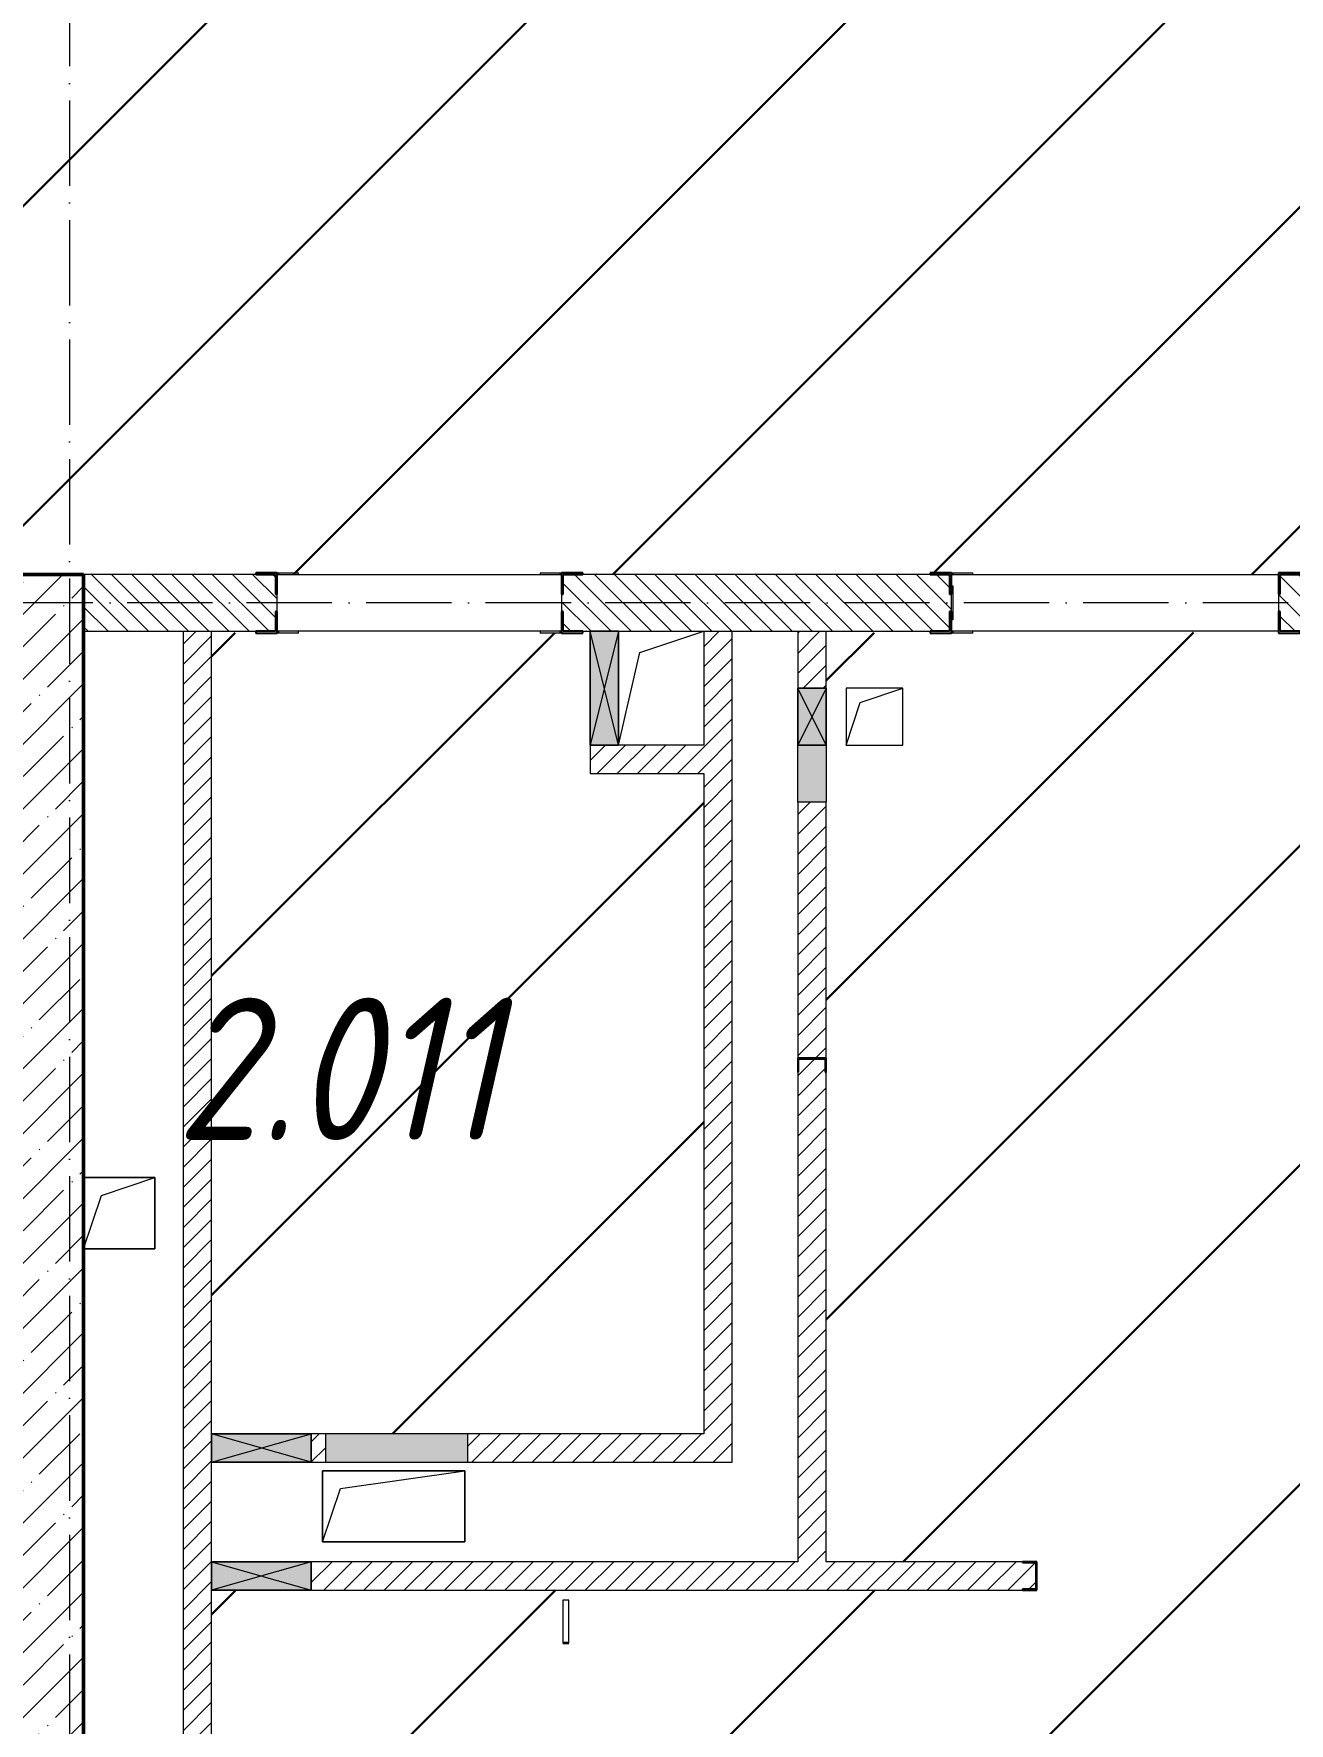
# Model space of a CAD drawing. Header units: millimetres. Extents: x -17017 to 628417, y -109036 to 199237.
# Drawn here: x 529693 to 534105, y 149928 to 155865 of the extents above; entities that cross this region are included whole.
import ezdxf

# ---------------------------------------------------------------- set-up
doc = ezdxf.new("R2010")
doc.units = ezdxf.units.MM
doc.linetypes.add('50_200_ШТРИХ_1Т_ш5_п1_п1_', pattern=[700, 500, -100, 0, -100])
for name, color, linetype, lineweight in [('3.1) ЖБ окна 1.2 м', 102, 'Continuous', 30), ('A-DETL-GENF-OTLN', 7, 'Continuous', 9), ('A-DOOR-OPNG-MCUT', 7, 'Continuous', 35), ('A-FLOR-____-OTLN', 7, 'Continuous', 9), ('A-GENM-____-MCUT', 7, 'Continuous', 25), ('A-GENM-____-OTLN', 7, 'Continuous', 9), ('A-GENM-____-OTLN-1', 7, 'Continuous', 25), ('A-GLAZ-____-OTLN', 7, 'Continuous', 9), ('A-WALL-____-MCUT', 7, 'Continuous', 13), ('A-WALL-____-MCUT-2', 7, 'Continuous', 50), ('A-WALL-____-PATT-1', 7, 'Continuous', 9), ('A-WALL-FNSH-MCUT-1', 7, 'Continuous', 9), ('I-WALL-____-OTLN', 7, 'Continuous', 9), ('S-GRID-____-OTLN-1', 7, '50_200_ШТРИХ_1Т_ш5_п1_п1_', 9), ('Марки помещений', 7, 'Continuous', 9), ('стяжа', 7, 'Continuous', 30)]:
    doc.layers.add(name, color=color, linetype=linetype, lineweight=lineweight)
doc.layers.add('A-DOOR-____-OTLN-1', color=7, linetype='Continuous', lineweight=9, true_color=0xffffff)
doc.styles.add('ISOCPEUR_I_2', font='isocpeui.ttf', dxfattribs={"width": 0.85, "height": 2.3})
pattern_1 = [(45, (516567.8, 90784.41), (-35.35534, 35.35534), [])]
pattern_2 = [(45, (473308.1, 27070.75), (-561.266, 561.266), [])]

# ---------------------------------------------------------------- blocks, each defined once
blk = doc.blocks.new('DOR_ДУ_распашная__1Ст_Прямоугольная_ШЕР - Вн_650х2100h_Кабинки С_у-18405741-АР1_План отверстий 2 этажа в осях 1-64_Ю-ЯЯ')
at = {"layer": 'A-DOOR-OPNG-MCUT'}
for p, q in [((-325, -10), (-325, 10)), ((325, 10), (325, -10))]:
    blk.add_line(p, q, dxfattribs=at)
blk = doc.blocks.new('154_Стойка_СКБ_Уголок - СМ-2180_200-28268025-АР1_План отверстий 2 этажа в осях 1-64_Ю-ЯЯ')
at = {"layer": 'A-GENM-____-MCUT'}
for p, q in [((125, 156), (125, 81)), ((200, 156), (125, 156)), ((131, 81), (131, 150)), ((131, 150), (200, 150)), ((200, 150), (200, 156)), ((125, 81), (131, 81)), ((131, 19), (125, 19)), ((125, 19), (125, -56)), ((131, -50), (131, 19)), ((125, -56), (200, -56)), ((200, -50), (131, -50)), ((200, -56), (200, -50))]:
    blk.add_line(p, q, dxfattribs=at)
blk = doc.blocks.new('Стойка_Влож_Полоса боковая - Полоса-28213942-АР1_План отверстий 2 этажа в осях 1-64_Ю-ЯЯ')
at = {"layer": 'A-GENM-____-OTLN'}
for p, q in [((-5, 60), (0, 60)), ((-5, -60), (-5, 60)), ((0, -60), (-5, -60))]:
    blk.add_line(p, q, dxfattribs=at)
blk = doc.blocks.new('Стойка_Влож_Уголок_Опорный - Уголок-28213941-АР1_План отверстий 2 этажа в осях 1-64_Ю-ЯЯ')
at = {"layer": 'A-GENM-____-OTLN'}
for p, q in [((-212, -6), (-212, 0)), ((0, 0), (0, -6)), ((-212, -75), (-212, -6)), ((-212, -6), (-206, -6)), ((-6, -6), (0, -6)), ((0, -6), (0, -75)), ((-212, -75), (-206, -75)), ((-6, -75), (0, -75))]:
    blk.add_line(p, q, dxfattribs=at)
blk = doc.blocks.new('Фахверк_СКБ_Уголок - 200_3960_зеркало-28268689-АР1_План отверстий 2 этажа в осях 1-64_Ю-ЯЯ')
at = {"layer": 'A-GENM-____-MCUT'}
for p, q in [((200, 156), (125, 156)), ((125, 156), (125, 81)), ((131, 81), (131, 150)), ((131, 150), (200, 150)), ((200, 150), (200, 156)), ((125, 81), (131, 81)), ((131, 19), (125, 19)), ((125, 19), (125, -56)), ((131, -50), (131, 19)), ((125, -56), (200, -56)), ((200, -50), (131, -50)), ((200, -56), (200, -50))]:
    blk.add_line(p, q, dxfattribs=at)
blk = doc.blocks.new('154_Фахверк_СКБ_Швеллер - Тип_100_3960-28331862-АР1_План отверстий 2 этажа в осях 1-64_Ю-ЯЯ')
at = {"layer": 'A-GENM-____-MCUT'}
for p, q in [((175, 50), (125, 50)), ((125, 50), (125, -50)), ((128, 47), (175, 47)), ((128, -47), (128, 47)), ((175, 47), (175, 50)), ((125, -50), (175, -50)), ((175, -47), (128, -47)), ((175, -50), (175, -47))]:
    blk.add_line(p, q, dxfattribs=at)
blk = doc.blocks.new('AR_Отверстие Ниша - Лючок-32401897-АР1_План отверстий 2 этажа в осях 1-64_Ю-ЯЯ')
at = {"layer": 'A-GLAZ-____-OTLN'}
blk.add_hatch(color=256, dxfattribs=at).paths.add_polyline_path([(250, -50), (250, 50), (-250, 50), (-250, -50), (-158, -50)], flags=0)
for p, q in [((250, 50), (-250, 50)), ((-250, 50), (-250, -50)), ((250, -50), (250, 50)), ((-250, -50), (250, -50))]:
    blk.add_line(p, q, dxfattribs=at)
blk = doc.blocks.new('AR_Отверстие Ниша - Лючок-32402520-АР1_План отверстий 2 этажа в осях 1-64_Ю-ЯЯ')
at = {"layer": 'A-GLAZ-____-OTLN'}
blk.add_hatch(color=256, dxfattribs=at).paths.add_polyline_path([(100, 50), (-100, 50), (-100, -50), (100, -50), (100, 32.3)], flags=0)
for p, q in [((-100, 50), (100, 50)), ((100, 50), (100, -50)), ((100, -50), (-100, -50))]:
    blk.add_line(p, q, dxfattribs=at)
blk = doc.blocks.new('AR_Отверстие прямоугольное _в стене_ - AR_Отверстие прямоугольное _в стене__ВК-32402489-АР1_План отверстий 2 этажа в осях 1-64_Ю-ЯЯ')
at = {"layer": 'A-GLAZ-____-OTLN'}
blk.add_hatch(color=256, dxfattribs=at).paths.add_polyline_path([(100, 50), (-100, 50), (-100, -50), (100, -50), (100, 32.3)], flags=0)
at = {"layer": 'A-DETL-GENF-OTLN'}
for p, q in [((-100, -50), (-100, 50)), ((-100, 50), (100, 50)), ((100, 50), (-100, -50)), ((-100, 50), (100, -50)), ((100, 50), (-100, 50)), ((-100, 50), (-100, -50)), ((100, 50), (100, -50)), ((100, -50), (100, 50)), ((100, -50), (-100, -50)), ((-100, -50), (100, -50))]:
    blk.add_line(p, q, dxfattribs=at)
blk = doc.blocks.new('AR_Отверстие прямоугольное _в плите_ - AR_Отверстие прямоугольное _в плите_-30458064-АР1_План отверстий 2 этажа в осях 1-64_Ю-ЯЯ')
at = {"layer": 'A-GENM-____-OTLN'}
for p, q in [((125, 125), (-125, 125)), ((-62.5, 62.5), (125, 125)), ((125, -125), (125, 125)), ((-125, -125), (-62.5, 62.5)), ((-125, -125), (125, -125))]:
    blk.add_line(p, q, dxfattribs=at)
blk = doc.blocks.new('AR_Отверстие прямоугольное _в плите_ - AR_Отверстие прямоугольное _в плите_-30459257-АР1_План отверстий 2 этажа в осях 1-64_Ю-ЯЯ')
at = {"layer": 'A-GENM-____-OTLN'}
for p, q in [((250, 125), (-250, 125)), ((-250, 125), (-250, -125)), ((-187.5, 62.5), (250, 125)), ((250, -125), (250, 125)), ((-250, -125), (-187.5, 62.5)), ((-250, -125), (250, -125))]:
    blk.add_line(p, q, dxfattribs=at)
blk = doc.blocks.new('AR_Отверстие прямоугольное _в плите_ - AR_Отверстие прямоугольное _в плите_-30459207-АР1_План отверстий 2 этажа в осях 1-64_Ю-ЯЯ')
at = {"layer": 'A-GENM-____-OTLN'}
for p, q in [((100, 100), (-100, 100)), ((-100, 100), (-100, -100)), ((-50, 50), (100, 100)), ((100, -100), (100, 100)), ((-100, -100), (-50, 50)), ((-100, -100), (100, -100))]:
    blk.add_line(p, q, dxfattribs=at)
blk = doc.blocks.new('AR_Отверстие прямоугольное _в плите_ - AR_Отверстие прямоугольное _в плите_-30552629-АР1_План отверстий 2 этажа в осях 1-64_Ю-ЯЯ')
at = {"layer": 'A-GENM-____-OTLN'}
for p, q in [((-75, 125), (150, 200)), ((-150, -200), (-75, 125))]:
    blk.add_line(p, q, dxfattribs=at)
blk = doc.blocks.new('AR_Отверстие прямоугольное _в стене__БезПР - AR_Отверстие прямоугольное _в стене__БезПР-36788626-АР1_План отверстий 2 этажа в осях 1-64_Ю-ЯЯ')
at = {"layer": 'A-GLAZ-____-OTLN'}
blk.add_hatch(color=256, dxfattribs=at).paths.add_polyline_path([(200, -50), (200, 50), (-200, 50), (-200, -50)], flags=0)
at = {"layer": 'A-DETL-GENF-OTLN'}
for p, q in [((-200, -50), (-200, 50)), ((-200, 50), (200, 50)), ((200, 50), (-200, -50)), ((-200, 50), (200, -50)), ((200, 50), (-200, 50)), ((-200, 50), (-200, -50)), ((200, 50), (200, -50)), ((200, -50), (200, 50)), ((200, -50), (-200, -50)), ((-200, -50), (200, -50))]:
    blk.add_line(p, q, dxfattribs=at)
at = {"layer": 'A-GLAZ-____-OTLN'}
blk.add_line((200, 50), (-200, 50), dxfattribs=at)
blk = doc.blocks.new('AR_Отверстие прямоугольное _в стене__БезПР - AR_Отверстие прямоугольное _в стене__БезПР-36427791-АР1_План отверстий 2 этажа в осях 1-64_Ю-ЯЯ')
at = {"layer": 'A-GLAZ-____-OTLN'}
blk.add_hatch(color=256, dxfattribs=at).paths.add_polyline_path([(-175, 50), (-175, -50), (175, -50), (175, 50)], flags=0)
at = {"layer": 'A-DETL-GENF-OTLN'}
for p, q in [((-175, -50), (-175, 50)), ((-175, 50), (175, 50)), ((175, 50), (-175, -50)), ((-175, 50), (175, -50)), ((175, 50), (-175, 50)), ((-175, 50), (-175, -50)), ((175, 50), (175, -50)), ((175, -50), (175, 50)), ((175, -50), (-175, -50)), ((-175, -50), (175, -50))]:
    blk.add_line(p, q, dxfattribs=at)
at = {"layer": 'A-GLAZ-____-OTLN'}
blk.add_line((175, 50), (-175, 50), dxfattribs=at)
blk = doc.blocks.new('2этаж')
at = {"layer": 'S-GRID-____-OTLN-1', "color": 251, "ltscale": 0.6, "true_color": 0x636466}
for p, q in [((-2341.7, 549908.8), (-2341.7, 511907.5)), ((88482.7, 522097), (-20260.4, 522097))]:
    blk.add_line(p, q, dxfattribs=at)

msp = doc.modelspace()

# ---------------------------------------------------------------- hatches: boundary and pattern name
at = {"layer": 'A-WALL-____-PATT-1'}
h = msp.add_hatch(dxfattribs=at)
h.set_pattern_fill('FP_13', color=256, style=0, pattern_type=2)
h.set_pattern_definition([(45, (516567.8, 90784.41), (-114.04925, 114.04925), []), (45, (516681.85, 90784.41), (-114.04925, 114.04925), [201.612, -40.322, 3.353, -36.97])])
h.paths.add_polyline_path([(529617.8, 146465.5), (529867.8, 146465.5), (529867.8, 153965.5), (529617.8, 153965.5), (529617.8, 148009)], flags=0)
h = msp.add_hatch(dxfattribs=at)
h.set_pattern_fill('FP_6', color=256, style=0, pattern_type=2)
h.set_pattern_definition([(135, (516567.8, 90784.41), (-35.35534, -35.35534), [])])
h.paths.add_polyline_path([(534142.8, 153765.5), (534267.8, 153765.5), (534267.8, 153965.5), (534073.8, 153965.5), (534073.8, 153896.5), (534067.8, 153896.5), (534067.8, 153834.5), (534073.8, 153834.5), (534073.8, 153765.5)], flags=0)
h.paths.add_polyline_path([(530317.8, 153765.5), (530541.8, 153765.5), (530541.8, 153834.5), (530547.8, 153834.5), (530547.8, 153896.5), (530541.8, 153896.5), (530541.8, 153965.5), (529867.8, 153965.5), (529867.8, 153765.5), (530217.8, 153765.5)], flags=0)
h.paths.add_polyline_path([(532147.8, 153765.5), (532911.8, 153765.5), (532911.8, 153834.5), (532917.8, 153834.5), (532917.8, 153896.5), (532911.8, 153896.5), (532911.8, 153965.5), (531553.8, 153965.5), (531553.8, 153896.5), (531547.8, 153896.5), (531547.8, 153834.5), (531553.8, 153834.5), (531553.8, 153765.5), (532047.8, 153765.5)], flags=0)
h = msp.add_hatch(dxfattribs=at)
h.set_pattern_fill('FP_5', color=256, style=0, pattern_type=2)
h.set_pattern_definition(pattern_1)
h.paths.add_polyline_path([(530317.8, 146215.5), (530317.8, 146995.5), (530217.8, 146995.5), (530217.8, 146215.5)], flags=0)
h.paths.add_polyline_path([(530217.8, 147295.5), (530317.8, 147295.5), (530317.8, 148245.5), (530314.8, 148245.5), (530314.8, 148292.5), (530220.8, 148292.5), (530220.8, 148245.5), (530217.8, 148245.5), (530217.8, 148009)], flags=0)
h.paths.add_polyline_path([(530267.6, 148295.5), (530317.8, 148295.5), (530317.8, 148840.5), (530217.8, 148840.5), (530217.8, 148295.5), (530220.8, 148295.5)], flags=0)
h.paths.add_polyline_path([(530285.4, 149040.5), (530317.8, 149040.5), (530317.8, 153765.5), (530217.8, 153765.5), (530217.8, 149040.5)], flags=0)
h = msp.add_hatch(dxfattribs=at)
h.set_pattern_fill('FP_5', color=256, style=0, pattern_type=2)
h.set_pattern_definition(pattern_1)
h.paths.add_polyline_path([(532047.8, 150945.5), (532147.8, 150945.5), (532147.8, 153765.5), (532047.8, 153765.5), (532047.8, 151237.8)], flags=0)
h = msp.add_hatch(dxfattribs=at)
h.set_pattern_fill('FP_5', color=256, style=0, pattern_type=2)
h.set_pattern_definition(pattern_1)
h.paths.add_polyline_path([(532477.8, 150495.5), (532477.8, 152215.5), (532474.8, 152215.5), (532474.8, 152262.5), (532380.8, 152262.5), (532380.8, 152215.5), (532377.8, 152215.5), (532377.8, 150495.5), (532460.1, 150495.5)], flags=0)
h.paths.add_polyline_path([(532460.1, 152265.5), (532477.8, 152265.5), (532477.8, 153165.5), (532377.8, 153165.5), (532377.8, 152265.5), (532380.8, 152265.5)], flags=0)
h.paths.add_polyline_path([(532477.8, 153565.5), (532477.8, 153765.5), (532377.8, 153765.5), (532377.8, 153565.5), (532460.1, 153565.5)], flags=0)
h = msp.add_hatch(dxfattribs=at)
h.set_pattern_fill('FP_5', color=256, style=0, pattern_type=2)
h.set_pattern_definition(pattern_1)
h.paths.add_polyline_path([(531747.8, 153265.5), (531747.8, 153365.5), (531647.8, 153365.5), (531647.8, 153265.5)], flags=0)
h = msp.add_hatch(dxfattribs=at)
h.set_pattern_fill('FP_5', color=256, style=0, pattern_type=2)
h.set_pattern_definition(pattern_1)
h.paths.add_polyline_path([(532047.8, 153265.5), (532047.8, 153365.5), (531747.8, 153365.5), (531747.8, 153265.5)], flags=0)
h = msp.add_hatch(dxfattribs=at)
h.set_pattern_fill('FP_5', color=256, style=0, pattern_type=2)
h.set_pattern_definition(pattern_1)
h.paths.add_polyline_path([(530692.6, 150845.5), (530717.8, 150845.5), (530717.8, 150945.5), (530667.8, 150945.5), (530667.8, 150845.5)], flags=0)
h.paths.add_polyline_path([(531217.8, 150845.5), (532147.8, 150845.5), (532147.8, 150945.5), (531217.8, 150945.5), (531217.8, 150897.5)], flags=0)
h = msp.add_hatch(dxfattribs=at)
h.set_pattern_fill('FP_5', color=256, style=0, pattern_type=2)
h.set_pattern_definition(pattern_1)
h.paths.add_polyline_path([(530692.6, 150395.5), (533167.8, 150395.5), (533167.8, 150398.5), (533214.8, 150398.5), (533214.8, 150492.5), (533167.8, 150492.5), (533167.8, 150495.5), (530667.8, 150495.5), (530667.8, 150395.5)], flags=0)
at = {"layer": 'стяжа'}
h = msp.add_hatch(dxfattribs=at)
h.set_pattern_fill('ANSI31', color=5, scale=250)
h.set_pattern_definition(pattern_2)
h.paths.add_polyline_path([(522117.8, 167415.5), (523943.5, 167415.5), (523943.5, 157815.5), (522117.8, 157815.5)])
h.paths.add_polyline_path([(519017.8, 157815.5), (524167.8, 157815.5), (524167.8, 152815.5), (519017.8, 152815.5)])
h.paths.add_polyline_path([(561767.8, 158315.5), (524167.8, 158315.5), (524167.8, 153965.5), (561767.8, 153965.5)])
h = msp.add_hatch(dxfattribs=at)
h.set_pattern_fill('ANSI31', color=5, scale=250)
h.set_pattern_definition(pattern_2)
h.paths.add_polyline_path([(518817.8, 155190.5), (518811.8, 155190.5), (518811.8, 155265.5), (518811.8, 155271.5), (518811.8, 155340.5), (518817.8, 155565.5), (518817.8, 155865.5), (518817.8, 156340.5), (518811.8, 156340.5), (518811.8, 156409.5), (518811.8, 156415.5), (518811.8, 156490.5), (518817.8, 157865.5), (518517.8, 157865.5), (518017.8, 157865.5), (518017.8, 157965.5), (518017.8, 158215.5), (517918.9, 158215.5), (517918.9, 158015.5), (517818.9, 158015.5), (517818.9, 158215.5), (514617.8, 158215.5), (514617.8, 157965.5), (514467.8, 157965.5), (514467.8, 157665.5), (514373.8, 157665.5), (514373.8, 157565.5), (514367.8, 155765.5), (514373.8, 155765.5), (514373.8, 155690.5), (514370.6, 155165.5), (514467.8, 155165.5), (514467.8, 154965.5), (514367.8, 154965.5), (514367.8, 154690.5), (514373.8, 154690.5), (514373.8, 154615.5), (514367.8, 152815.5), (514617.8, 152815.5), (518817.8, 152815.5)])
h.paths.add_polyline_path([(521467.8, 150165.5), (521467.8, 151065.5), (521467.8, 151365.5), (521467.8, 151665.5), (521467.8, 152615.5), (521092.8, 152615.5), (521092.8, 152609.5), (521017.8, 152609.5), (519317.8, 152611), (519317.8, 152609.5), (519242.8, 152609.5), (514617.8, 152615.5), (514617.8, 152315.5), (514468.8, 152315.5), (514467.8, 152315.1), (514467.8, 152115.1), (514367.8, 152115.1), (514367.8, 151840.5), (514373.8, 151840.5), (514373.8, 151765.5), (514367.8, 149965.5), (514617.8, 149965.5), (514617.8, 149465.5), (514468.8, 149465.5), (514467.8, 149465.1), (514467.8, 149265.1), (514367.8, 149265.1), (514367.8, 148840.5), (514373.8, 148840.5), (514373.8, 148765.5), (514367.8, 146965.5), (514373.8, 146965.5), (514373.8, 146890.5), (514367.8, 146465.5), (514617.8, 146465.5), (514617.8, 146215.5), (518967.8, 146215.5), (518967.8, 148815.5), (518967.8, 148865.5), (519067.8, 148865.5), (519067.8, 148815.5), (519067.8, 146215.5), (521717.8, 146215.5), (521717.8, 148665.5), (521467.8, 148665.5), (521467.8, 148765.5), (521467.8, 148815.5), (521467.8, 149315.5)])
h.paths.add_polyline_path([(534417.8, 149890.5), (534411.8, 149890.5), (534411.8, 149965.5), (534417.8, 153465.5), (534267.8, 153465.5), (534267.8, 153765.5), (534142.8, 153765.5), (534142.8, 153759.5), (534067.8, 153759.5), (532992.8, 153765.1), (532992.8, 153759.5), (532923.8, 153759.5), (532917.8, 153759.5), (532842.8, 153759.5), (532477.8, 153761.5), (532477.8, 153565.5), (532477.8, 153365.5), (532477.8, 153165.5), (532477.8, 152265.5), (532477.8, 152215.5), (532477.8, 150495.5), (533167.8, 150495.5), (533217.8, 150495.5), (533217.8, 150395.5), (533167.8, 150395.5), (530667.8, 150395.5), (530317.8, 150395.5), (530317.8, 149040.5), (530317.8, 148840.5), (530317.8, 148295.5), (530317.8, 148245.5), (530317.8, 147319.5), (530323.8, 147319.5), (530323.8, 146971.5), (530317.8, 146215.5), (532842.8, 146215.5), (532842.8, 146221.5), (532917.8, 146221.5), (533917.8, 146215.5), (533917.8, 146221.5), (533992.8, 146221.5), (534067.8, 146219.8), (534067.8, 146315.5), (534267.8, 146315.5), (534267.8, 146465.5), (534417.8, 146465.5)])
h.paths.add_polyline_path([(531937.8, 148515.5), (531937.8, 148315.5), (531737.8, 148315.5), (531737.8, 148515.5)], flags=16)
h.paths.add_polyline_path([(531572.8, 149240.5), (531552.8, 149240.5), (531552.8, 149390.5), (530352.8, 149390.5), (530352.8, 149410.5), (531552.8, 149410.5), (531552.8, 149560.5), (531572.8, 149560.5)], flags=16)
h.paths.add_polyline_path([(531572.8, 148590.5), (531572.8, 148270.5), (531552.8, 148270.5), (531552.8, 148420.5), (530352.8, 148420.5), (530352.8, 148440.5), (531552.8, 148440.5), (531552.8, 148590.5)], flags=16)
h.paths.add_polyline_path([(531572.8, 150210.5), (531552.8, 150210.5), (531552.8, 150360.5), (531572.8, 150360.5)], flags=16)
h.paths.add_polyline_path([(531572.8, 147620.5), (531572.8, 147300.5), (531552.8, 147300.5), (531552.8, 147450.5), (530352.8, 147450.5), (530352.8, 147470.5), (531552.8, 147470.5), (531552.8, 147620.5)], flags=16)
h.paths.add_polyline_path([(531572.8, 146650.5), (531572.8, 146250.5), (531552.8, 146250.5), (531552.8, 146650.5)], flags=16)
h.paths.add_polyline_path([(532747.8, 153365.5), (532547.8, 153365.5), (532547.8, 153565.5), (532747.8, 153565.5)], flags=16)
h.paths.add_polyline_path([(532047.8, 153265.5), (531647.8, 153265.5), (531647.8, 153365.5), (531647.8, 153759.5), (531547.8, 153759.5), (531541.8, 153759.5), (531472.8, 153759.5), (530622.8, 153765), (530622.8, 153759.5), (530553.8, 153759.5), (530547.8, 153759.5), (530472.8, 153759.5), (530317.8, 153761), (530317.8, 150945.5), (530667.8, 150945.5), (530717.8, 150945.5), (531217.8, 150945.5), (532047.8, 150945.5)], flags=17)
h.paths.add_polyline_path([(541197.8, 153115.5), (540797.8, 153115.5), (540747.8, 153115.5), (540647.8, 153115.5), (540647.8, 153765.5), (540267.8, 153765.5), (540067.8, 153765.5), (539617.8, 153765.5), (539617.8, 153365.5), (539067.8, 153365.5), (538617.8, 153365.5), (537267.8, 153365.5), (537267.8, 153465.5), (537267.8, 153765.5), (536667.8, 153765.5), (535817.8, 153765.5), (535642.8, 153765.5), (535642.8, 153759.5), (535573.8, 153759.5), (535567.8, 153759.5), (535492.8, 153759.5), (535267.8, 153761.3), (535267.8, 153265.5), (534617.8, 153265.5), (534617.8, 149965.5), (534623.8, 149965.5), (534623.8, 149890.5), (534617.8, 146465.5), (534767.8, 146465.5), (534767.8, 146315.5), (534967.8, 146315.5), (534967.8, 146215.5), (535042.8, 146215.5), (535042.8, 146221.5), (535117.8, 146221.5), (536917.8, 146215.5), (536917.8, 146221.5), (536992.8, 146221.5), (537267.8, 146215.5), (537267.8, 146465.5), (537767.8, 146465.5), (537767.8, 146315.5), (537967.8, 146315.5), (537967.8, 146215.5), (538042.8, 146215.5), (538042.8, 146221.5), (538117.8, 146221.5), (539917.8, 146215.5), (539917.8, 146221.5), (539992.8, 146221.5), (541042.8, 146215.5), (541042.8, 146221.5), (541117.8, 146221.5), (542917.8, 146215.5), (542917.8, 146221.5), (542992.8, 146221.5), (543067.8, 146219.8), (543067.8, 146315.5), (543267.8, 146315.5), (543267.8, 146465.5), (543417.8, 146465.5), (543417.8, 149890.5), (543411.8, 149890.5), (543411.8, 149965.5), (543417.2, 153115.5)])
h.paths.add_polyline_path([(551717.8, 153365.5), (551717.8, 153759.5), (551617.8, 153759.5), (551611.8, 153759.5), (551542.8, 153759.5), (550792.8, 153764.9), (550792.8, 153759.5), (550723.8, 153759.5), (550717.8, 153759.5), (550642.8, 153759.5), (550567.8, 153760.1), (550567.8, 153365.5), (549167.8, 153365.5), (549167.8, 153765.5), (548942.8, 153765.5), (548942.8, 153759.5), (548867.8, 153759.5), (548861.8, 153759.5), (548792.8, 153759.5), (548417.8, 153765.5), (547567.8, 153765.5), (547167.8, 153765.5), (547167.8, 153759.5), (547092.8, 153759.5), (546767.8, 153765.5), (546767.8, 153465.5), (546767.8, 153065.5), (543617.8, 153065.5), (543617.8, 149965.5), (543623.8, 149965.5), (543623.8, 149890.5), (543617.8, 146465.5), (543767.8, 146465.5), (543767.8, 146315.5), (543967.8, 146315.5), (543967.8, 146215.5), (544042.8, 146215.5), (544042.8, 146221.5), (544117.8, 146221.5), (545917.8, 146215.5), (545917.8, 146221.5), (545992.8, 146221.5), (546267.8, 146215.5), (546267.8, 146465.5), (546767.8, 146465.5), (546767.8, 146315.5), (546967.8, 146315.5), (546967.8, 146215.5), (547042.8, 146215.5), (547042.8, 146221.5), (547117.8, 146221.5), (548917.8, 146215.5), (548917.8, 146221.5), (548992.8, 146221.5), (550042.8, 146215.5), (550042.8, 146221.5), (550117.8, 146221.5), (551917.8, 146215.5), (551917.8, 146221.5), (551992.8, 146221.5), (552067.8, 146219.8), (552067.8, 146315.5), (552267.8, 146315.5), (552267.8, 146465.5), (552567.8, 146465.5), (552567.8, 149890.5), (552561.8, 149890.5), (552561.8, 149965.5), (552567.6, 153365.5)])
h.paths.add_polyline_path([(561567.8, 153465.5), (561267.8, 153465.5), (561267.8, 153715.5), (560867.8, 153715.5), (559067.8, 153715.5), (558617.8, 153715.5), (558617.8, 153315.5), (558517.8, 153315.5), (558467.8, 153315.5), (558017.8, 153315.5), (557467.8, 153315.5), (557467.8, 153715.5), (556767.8, 153715.5), (556767.8, 153315.5), (556617.8, 153315.5), (556567.8, 153315.5), (556167.8, 153315.5), (555267.8, 153315.5), (555267.8, 153465.5), (555267.8, 153765.5), (554942.8, 153765.5), (554942.8, 153759.5), (554867.8, 153759.5), (554861.8, 153759.5), (554792.8, 153759.5), (554442.8, 153765.5), (553592.8, 153765.5), (553167.8, 153765.5), (553167.8, 153759.5), (553092.8, 153759.5), (552767.8, 153765.5), (552767.8, 153465.5), (552767.8, 149965.5), (552773.8, 149965.5), (552773.8, 149890.5), (552767.8, 146465.5), (552767.8, 146315.5), (552967.8, 146315.5), (552967.8, 146215.5), (553042.8, 146215.5), (553042.8, 146221.5), (553117.8, 146221.5), (554917.8, 146215.5), (554917.8, 146221.5), (554992.8, 146221.5), (555267.8, 146215.5), (555267.8, 146465.5), (555767.8, 146465.5), (555767.8, 146315.5), (555967.8, 146315.5), (555967.8, 146215.5), (556042.8, 146215.5), (556042.8, 146221.5), (556117.8, 146221.5), (557917.8, 146215.5), (557917.8, 146221.5), (557992.8, 146221.5), (559042.8, 146215.5), (559042.8, 146221.5), (559117.8, 146221.5), (560917.8, 146215.5), (560917.8, 146221.5), (560992.8, 146221.5), (561067.8, 146219.8), (561067.8, 146315.5), (561267.8, 146315.5), (561267.8, 146465.5), (561567.8, 146465.5), (561567.8, 149890.5), (561561.8, 149890.5), (561561.8, 149965.5)])
h.paths.add_polyline_path([(570417.8, 151965.5), (570417.8, 152065.5), (570417.8, 152115.5), (570417.8, 152565.5), (570417.8, 153115.5), (566817.8, 153115.5), (566417.8, 153115.5), (566367.8, 153115.5), (566217.8, 153115.5), (566217.8, 153765.5), (565317.8, 153765.5), (565317.8, 153465.5), (564817.8, 153465.5), (564817.8, 153765.5), (564492.8, 153765.5), (564492.8, 153759.5), (564417.8, 153759.5), (564411.8, 153759.5), (564342.8, 153759.5), (564002.8, 153765.5), (563152.8, 153765.5), (562717.8, 153765.5), (562717.8, 153759.5), (562642.8, 153759.5), (562317.8, 153765.5), (562317.8, 153465.5), (562067.8, 153465.5), (562067.8, 146465.5), (562317.8, 146465.5), (562317.8, 146315.5), (562517.8, 146315.5), (562517.8, 146215.5), (562592.8, 146215.5), (562592.8, 146221.5), (562667.8, 146221.5), (564467.8, 146215.5), (564467.8, 146221.5), (564542.8, 146221.5), (564817.8, 146215.5), (564817.8, 146465.5), (565317.8, 146465.5), (565317.8, 146315.5), (565517.8, 146315.5), (565517.8, 146215.5), (565592.8, 146215.5), (565592.8, 146221.5), (565667.8, 146221.5), (567467.8, 146215.5), (567467.8, 146221.5), (567542.8, 146221.5), (568592.8, 146215.5), (568592.8, 146221.5), (568667.8, 146221.5), (570467.8, 146215.5), (570467.8, 146221.5), (570542.8, 146221.5), (570617.8, 146219.8), (570617.8, 146315.5), (570817.8, 146315.5), (570817.8, 146465.5), (570967.8, 146465.5), (570967.8, 149890.5), (570961.8, 149890.5), (570961.8, 149965.5), (570965.2, 151965.5)])
h.paths.add_polyline_path([(579817.8, 153015.5), (579817.8, 153265.5), (579817.8, 153465.5), (579817.8, 153765.5), (578992.8, 153765.5), (578992.8, 153759.5), (578917.8, 153759.5), (577192.8, 153765.2), (577192.8, 153759.5), (577123.8, 153759.5), (577117.8, 153759.5), (577042.8, 153759.5), (576317.8, 153762), (576317.8, 153265.5), (576217.8, 153265.5), (576167.8, 153265.5), (575717.8, 153265.5), (573817.8, 153265.5), (573817.8, 153465.5), (573817.8, 153765.5), (573492.8, 153765.5), (573492.8, 153759.5), (573417.8, 153759.5), (573411.8, 153759.5), (573342.8, 153759.5), (572917.8, 153765.5), (572067.8, 153765.5), (571717.8, 153765.5), (571717.8, 153759.5), (571642.8, 153759.5), (571317.8, 153765.5), (571317.8, 153465.5), (571167.8, 153465.5), (571167.8, 149965.5), (571173.8, 149965.5), (571173.8, 149890.5), (571167.8, 146465.5), (571317.8, 146465.5), (571317.8, 146315.5), (571517.8, 146315.5), (571517.8, 146215.5), (571592.8, 146215.5), (571592.8, 146221.5), (571667.8, 146221.5), (573467.8, 146215.5), (573467.8, 146221.5), (573542.8, 146221.5), (573617.8, 146219.8), (573617.8, 146315.5), (573817.8, 146315.5), (573817.8, 146465.5), (574317.8, 146465.5), (574317.8, 146315.5), (574517.8, 146315.5), (574517.8, 146215.5), (574592.8, 146215.5), (574592.8, 146221.5), (574667.8, 146221.5), (576467.8, 146215.5), (576467.8, 146221.5), (576542.8, 146221.5), (577592.8, 146215.5), (577592.8, 146221.5), (577667.8, 146221.5), (579467.8, 146215.5), (579467.8, 146221.5), (579542.8, 146221.5), (579817.8, 146215.5), (579817.8, 146465.5)])
h.paths.add_polyline_path([(582797.8, 153326.5), (582791.8, 153326.5), (582791.8, 153674.5), (582797.8, 153765.5), (582142.8, 153765.5), (582142.8, 153759.5), (582067.8, 153759.5), (582061.8, 153759.5), (581992.8, 153759.5), (581892.8, 153765.5), (581642.8, 153765.5), (580992.8, 153765.5), (580992.8, 153759.5), (580923.8, 153759.5), (580917.8, 153759.5), (580842.8, 153759.5), (580517.8, 153763.2), (580517.8, 153265.5), (580517.8, 153065.5), (580517.8, 153015.5), (580517.8, 152615.5), (580517.8, 152265.5), (580067.8, 152265.5), (580067.8, 148165.5), (580467.8, 148165.5), (580467.8, 148065.5), (580467.8, 147565.5), (580467.8, 147465.5), (580067.8, 147465.5), (580067.8, 146465.5), (580317.8, 146465.5), (580317.8, 146415.5), (580417.8, 146415.5), (580417.8, 146215.5), (580492.8, 146215.5), (580492.8, 146221.5), (580567.8, 146221.5), (581567.8, 146215.5), (581567.8, 146221.5), (581642.8, 146221.5), (582797.8, 146215.5), (582797.8, 146291.5), (582791.8, 146291.5), (582791.8, 146639.5), (582797.8, 148145.5), (582797.8, 148345.5), (582797.8, 148765.5), (582797.8, 148815.5), (582797.8, 149781.5), (582791.8, 149781.5), (582791.8, 150229.5), (582797.4, 150611.5), (582791.8, 150611.5), (582791.8, 151159.5), (582797.8, 151365.5), (581897.8, 151365.5), (581647.8, 151365.5), (581517.8, 151365.5), (581467.8, 151365.5), (581467.8, 151465.5), (581517.8, 151465.5), (581647.8, 151465.5), (581897.8, 151465.5), (582797.8, 151465.5)])
h.paths.add_polyline_path([(581562.8, 151330.5), (581562.8, 151230.5), (581542.8, 151230.5), (581542.8, 151330.5)], flags=16)
h.paths.add_polyline_path([(580867.8, 153065.5), (580667.8, 153065.5), (580667.8, 153265.5), (580867.8, 153265.5)], flags=16)
h.paths.add_polyline_path([(581562.8, 150580.5), (581562.8, 150480.5), (582762.8, 150480.5), (582762.8, 150460.5), (581562.8, 150460.5), (581562.8, 150360.5), (581542.8, 150360.5), (581542.8, 150580.5)], flags=16)
h.paths.add_polyline_path([(581562.8, 149710.5), (581562.8, 149610.5), (582762.8, 149610.5), (582762.8, 149590.5), (581562.8, 149590.5), (581562.8, 149490.5), (581542.8, 149490.5), (581542.8, 149710.5)], flags=16)
h.paths.add_polyline_path([(581562.8, 148840.5), (581562.8, 148740.5), (582762.8, 148740.5), (582762.8, 148720.5), (581542.8, 148720.5), (581542.8, 148840.5)], flags=16)
h.paths.add_polyline_path([(582367.8, 148345.2), (582567.8, 148345.2), (582567.8, 148145.2), (582367.8, 148145.2)], flags=16)

# ---------------------------------------------------------------- linework, layer by layer
at = {"layer": 'A-FLOR-____-OTLN'}
for p, q in [((529867.8, 151845.5), (530117.8, 151845.5)), ((530117.8, 151845.5), (530117.8, 151595.5)), ((530117.8, 151595.5), (529867.8, 151595.5)), ((530707.8, 150815.5), (531207.8, 150815.5)), ((530707.8, 150565.5), (530707.8, 150815.5)), ((531207.8, 150815.5), (531207.8, 150565.5)), ((531207.8, 150565.5), (530707.8, 150565.5))]:
    msp.add_line(p, q, dxfattribs=at)
at = {"layer": 'A-WALL-____-MCUT'}
for p, q in [((530472.8, 153965.5), (529867.8, 153965.5)), ((532842.8, 153965.5), (531622.8, 153965.5)), ((530547.8, 153834.5), (530547.8, 153896.5)), ((531547.8, 153896.5), (531547.8, 153834.5)), ((532917.8, 153834.5), (532917.8, 153896.5)), ((534067.8, 153896.5), (534067.8, 153834.5)), ((529867.8, 153765.5), (530472.8, 153765.5)), ((531622.8, 153765.5), (531647.8, 153765.5)), ((531747.8, 153765.5), (532842.8, 153765.5))]:
    msp.add_line(p, q, dxfattribs=at)
at = {"layer": 'A-WALL-____-MCUT-2'}
for p, q in [((529867.8, 153965.5), (529417.8, 153965.5)), ((529867.8, 146465.5), (529867.8, 153965.5))]:
    msp.add_line(p, q, dxfattribs=at)
at = {"layer": 'A-WALL-FNSH-MCUT-1'}
for p, q in [((530217.8, 153765.5), (530217.8, 149040.5)), ((530317.8, 150945.5), (530317.8, 153765.5)), ((532047.8, 153765.5), (532047.8, 153365.5)), ((532147.8, 150845.5), (532147.8, 153765.5)), ((532377.8, 153765.5), (532377.8, 153565.5)), ((532477.8, 153565.5), (532477.8, 153765.5)), ((531647.8, 153365.5), (531647.8, 153265.5)), ((532047.8, 153365.5), (531747.8, 153365.5)), ((531647.8, 153265.5), (532047.8, 153265.5)), ((532047.8, 153265.5), (532047.8, 150945.5)), ((532377.8, 153165.5), (532377.8, 152265.5)), ((532477.8, 152265.5), (532477.8, 153165.5)), ((532377.8, 152215.5), (532377.8, 150495.5)), ((532477.8, 150495.5), (532477.8, 152215.5)), ((530717.8, 150945.5), (530667.8, 150945.5)), ((532047.8, 150945.5), (531217.8, 150945.5)), ((530317.8, 150495.5), (530317.8, 150845.5)), ((530667.8, 150845.5), (530717.8, 150845.5)), ((531217.8, 150845.5), (532147.8, 150845.5)), ((532377.8, 150495.5), (530667.8, 150495.5)), ((533167.8, 150495.5), (532477.8, 150495.5)), ((530317.8, 149040.5), (530317.8, 150395.5)), ((530667.8, 150395.5), (533167.8, 150395.5)), ((531572.8, 150360.5), (531552.8, 150360.5)), ((531552.8, 150360.5), (531552.8, 150210.5)), ((531572.8, 150210.5), (531572.8, 150360.5))]:
    msp.add_line(p, q, dxfattribs=at)
at = {"layer": 'I-WALL-____-OTLN'}
for p, q in [((530547.8, 153965.5), (531547.8, 153965.5)), ((532917.8, 153965.5), (534067.8, 153965.5)), ((531547.8, 153765.5), (530547.8, 153765.5)), ((534067.8, 153765.5), (532917.8, 153765.5))]:
    msp.add_line(p, q, dxfattribs=at)

# ---------------------------------------------------------------- block references
at = {"layer": '3.1) ЖБ окна 1.2 м'}
msp.add_blockref('2этаж', (532159.5, -368231.5), dxfattribs=at)
at = {"layer": 'A-DOOR-____-OTLN-1', "rotation": 90.00000000000007}
msp.add_blockref('DOR_ДУ_распашная__1Ст_Прямоугольная_ШЕР - Вн_650х2100h_Кабинки С_у-18405741-АР1_План отверстий 2 этажа в осях 1-64_Ю-ЯЯ', (531562.8, 149885.5), dxfattribs=at)
at = {"layer": 'A-GENM-____-OTLN'}
for name, p, rotation in [('Стойка_Влож_Уголок_Опорный - Уголок-28213941-АР1_План отверстий 2 этажа в осях 1-64_Ю-ЯЯ', (530547.8, 153971.5), 89.99999999999955), ('Стойка_Влож_Уголок_Опорный - Уголок-28213941-АР1_План отверстий 2 этажа в осях 1-64_Ю-ЯЯ', (531547.8, 153759.5), 269.9999999999995), ('Стойка_Влож_Уголок_Опорный - Уголок-28213941-АР1_План отверстий 2 этажа в осях 1-64_Ю-ЯЯ', (532917.8, 153971.5), 89.99999999999955), ('Стойка_Влож_Полоса боковая - Полоса-28213942-АР1_План отверстий 2 этажа в осях 1-64_Ю-ЯЯ', (532917.8, 153865.5), 180)]:
    msp.add_blockref(name, p, dxfattribs=dict(at, rotation=rotation))
for name, p in [('AR_Отверстие прямоугольное _в плите_ - AR_Отверстие прямоугольное _в плите_-30552629-АР1_План отверстий 2 этажа в осях 1-64_Ю-ЯЯ', (531897.8, 153565.5)), ('AR_Отверстие прямоугольное _в плите_ - AR_Отверстие прямоугольное _в плите_-30459207-АР1_План отверстий 2 этажа в осях 1-64_Ю-ЯЯ', (532647.8, 153465.5)), ('AR_Отверстие прямоугольное _в плите_ - AR_Отверстие прямоугольное _в плите_-30458064-АР1_План отверстий 2 этажа в осях 1-64_Ю-ЯЯ', (529992.8, 151720.5)), ('AR_Отверстие прямоугольное _в плите_ - AR_Отверстие прямоугольное _в плите_-30459257-АР1_План отверстий 2 этажа в осях 1-64_Ю-ЯЯ', (530957.8, 150690.5))]:
    msp.add_blockref(name, p, dxfattribs=at)
at = {"layer": 'A-GENM-____-OTLN-1'}
for name, p, rotation in [('154_Стойка_СКБ_Уголок - СМ-2180_200-28268025-АР1_План отверстий 2 этажа в осях 1-64_Ю-ЯЯ', (530672.8, 153915.5), 180), ('154_Стойка_СКБ_Уголок - СМ-2180_200-28268025-АР1_План отверстий 2 этажа в осях 1-64_Ю-ЯЯ', (533042.8, 153915.5), 180), ('154_Фахверк_СКБ_Швеллер - Тип_100_3960-28331862-АР1_План отверстий 2 этажа в осях 1-64_Ю-ЯЯ', (532427.8, 152390.5), 270.0000000000001), ('154_Фахверк_СКБ_Швеллер - Тип_100_3960-28331862-АР1_План отверстий 2 этажа в осях 1-64_Ю-ЯЯ', (533342.8, 150445.5), 180)]:
    msp.add_blockref(name, p, dxfattribs=dict(at, rotation=rotation))
for name, p in [('154_Стойка_СКБ_Уголок - СМ-2180_200-28268025-АР1_План отверстий 2 этажа в осях 1-64_Ю-ЯЯ', (531422.8, 153815.5)), ('Фахверк_СКБ_Уголок - 200_3960_зеркало-28268689-АР1_План отверстий 2 этажа в осях 1-64_Ю-ЯЯ', (533942.8, 153815.5))]:
    msp.add_blockref(name, p, dxfattribs=at)
at = {"layer": 'A-GLAZ-____-OTLN'}
for name, p, rotation in [('AR_Отверстие прямоугольное _в стене__БезПР - AR_Отверстие прямоугольное _в стене__БезПР-36788626-АР1_План отверстий 2 этажа в осях 1-64_Ю-ЯЯ', (531697.8, 153565.5), 270.0000000000001), ('AR_Отверстие прямоугольное _в стене_ - AR_Отверстие прямоугольное _в стене__ВК-32402489-АР1_План отверстий 2 этажа в осях 1-64_Ю-ЯЯ', (532427.8, 153465.5), 270.0000000000001), ('AR_Отверстие Ниша - Лючок-32402520-АР1_План отверстий 2 этажа в осях 1-64_Ю-ЯЯ', (532427.8, 153265.5), 270.0000000000001), ('AR_Отверстие прямоугольное _в стене__БезПР - AR_Отверстие прямоугольное _в стене__БезПР-36427791-АР1_План отверстий 2 этажа в осях 1-64_Ю-ЯЯ', (530492.8, 150895.5), 180), ('AR_Отверстие Ниша - Лючок-32401897-АР1_План отверстий 2 этажа в осях 1-64_Ю-ЯЯ', (530967.8, 150895.5), 180)]:
    msp.add_blockref(name, p, dxfattribs=dict(at, rotation=rotation))
msp.add_blockref('AR_Отверстие прямоугольное _в стене__БезПР - AR_Отверстие прямоугольное _в стене__БезПР-36427791-АР1_План отверстий 2 этажа в осях 1-64_Ю-ЯЯ', (530492.8, 150445.5), dxfattribs=at)

# ---------------------------------------------------------------- texts
at = {"layer": 'Марки помещений', "insert": (530193.1, 152477.7), "char_height": 500, "width": 689.451, "attachment_point": 1, "style": 'ISOCPEUR_I_2'}
msp.add_mtext('2.011', dxfattribs=at)

doc.saveas('drawing.dxf')
